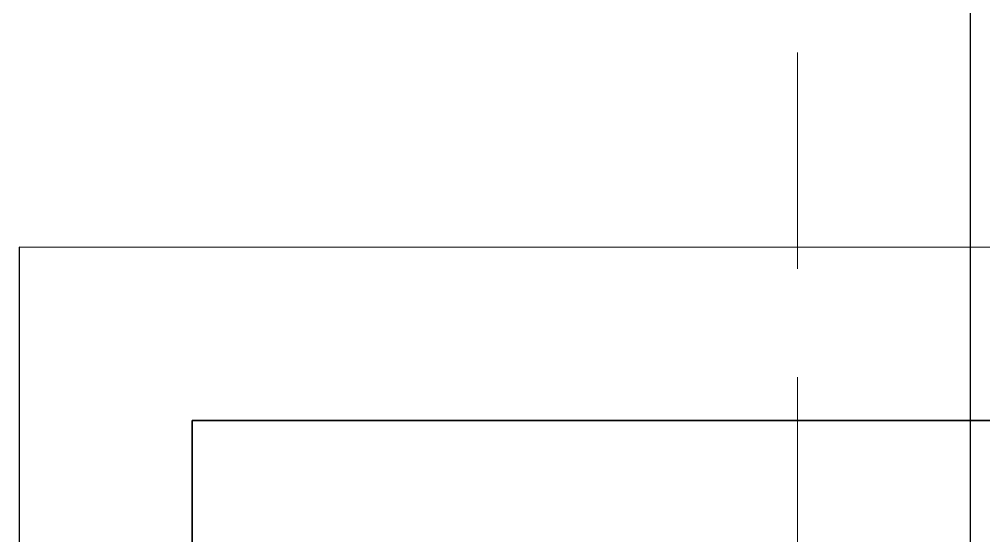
# Model space of a CAD drawing. Header units: millimetres. Extents: x -157642 to 241542, y -22875 to 31024.
# Drawn here: x -148651 to -147535, y 11242 to 11839 of the extents above; entities that cross this region are included whole.
import ezdxf

# ---------------------------------------------------------------- set-up
doc = ezdxf.new("R2010")
doc.units = ezdxf.units.MM
doc.header["$LTSCALE"] = 100
doc.header["$MEASUREMENT"] = 0
doc.linetypes.add('DASHED2', pattern=[0.375, 0.25, -0.125])
doc.linetypes.add('DASHEDX2', pattern=[1.5, 1, -0.5])
doc.layers.add('4', color=4, linetype='DASHEDX2', transparency=0.1)
doc.layers.add('pipe', color=23, linetype='DASHED2', lineweight=0)
doc.layers.add('timcong', color=20, linetype='Continuous')

# ---------------------------------------------------------------- blocks, each defined once
blk = doc.blocks.new('ga1.5-db')
at = {"layer": '4', "ltscale": 3}
for p, q in [((0.0677, 1.2347), (-1.1095, 1.0094)), ((0.0677, 1.2347), (-1.1095, 1.0094)), ((-1.1095, 1.0094), (-1.0812, 1.0148)), ((-1.1095, 1.0094), (-0.9134, -0.0154))]:
    blk.add_line(p, q, dxfattribs=at)
for points in [[(-0.8172, -1.5818), (1.3436, -1.1683), (0.8172, 1.5818), (-1.3436, 1.1683)], [(-0.6584, -1.3478), (1.1095, -1.0094), (0.6584, 1.3478), (-1.1095, 1.0094)]]:
    blk.add_lwpolyline(points, close=True, dxfattribs=at)
at = {"layer": '4', "ltscale": 1.5}
blk.add_lwpolyline([(0.0691, 1.235), (0.2947, 0.0564), (-0.884, -0.1692), (-1.1095, 1.0094)], close=True, dxfattribs=at)

msp = doc.modelspace()

# ---------------------------------------------------------------- linework, layer by layer
at = {"layer": 'pipe', "ltscale": 10}
msp.add_lwpolyline([(-147750.6, 11175.1), (-147750.6, 15175.1)], dxfattribs=at)
at = {"layer": 'timcong'}
msp.add_lwpolyline([(-147550.6, 11175.1), (-147550.6, 15175.1)], dxfattribs=at)

# ---------------------------------------------------------------- block references
at = {"xscale": 1000, "yscale": 1000, "zscale": 1000, "rotation": 349.1650214129482}
msp.add_blockref('ga1.5-db', (-147550.6, 10175.1), dxfattribs=at)

doc.saveas('drawing.dxf')
